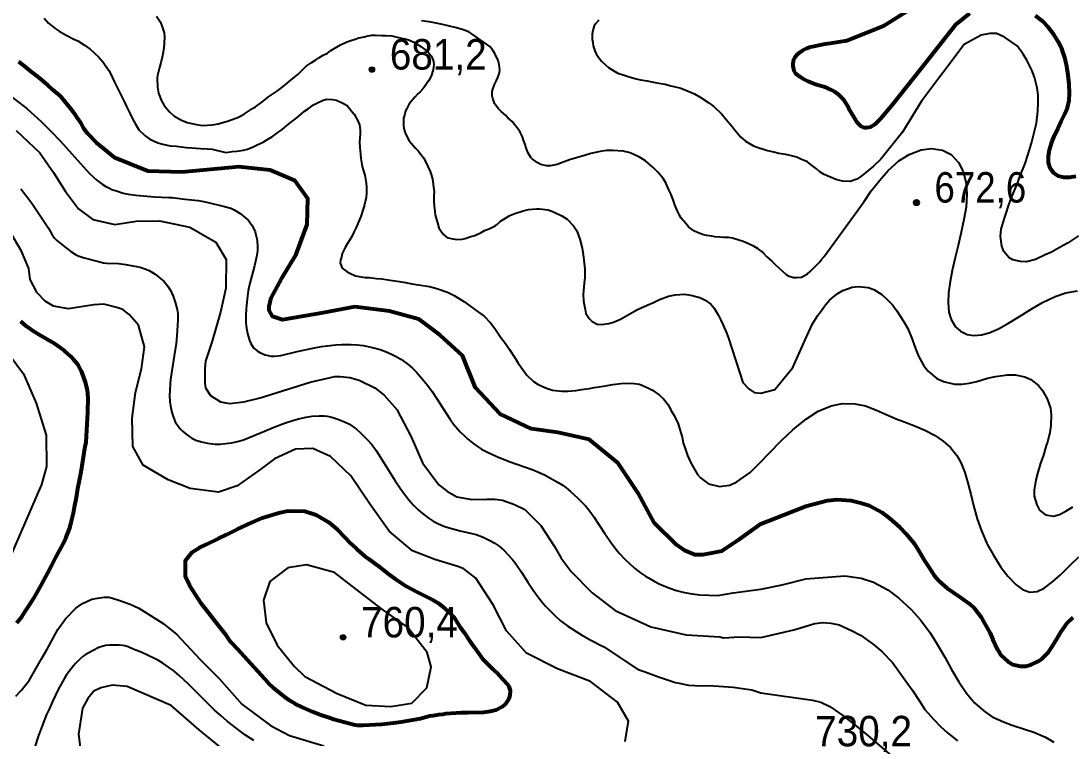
# Model space of a CAD drawing. Header units: metres. Extents: x 552626 to 559174, y 1843804 to 1852371.
# Drawn here: x 553587 to 554173, y 1845360 to 1845760 of the extents above; entities that cross this region are included whole.
import ezdxf

# ---------------------------------------------------------------- set-up
doc = ezdxf.new("R2010")
doc.units = ezdxf.units.M
doc.header["$LTSCALE"] = 6.8
for name, color, linetype, lineweight in [('1', 7, 'Continuous', 25), ('2', 7, 'Continuous', 53), ('5', 7, 'Continuous', 25)]:
    doc.layers.add(name, color=color, linetype=linetype, lineweight=lineweight)

msp = doc.modelspace()

# ---------------------------------------------------------------- hatches: boundary and pattern name
at = {"layer": '5'}
for points in [[(553784.62, 1845733.11, 1), (553781.62, 1845733.11, 1)], [(554088.4, 1845658.88, 1), (554085.4, 1845658.88, 1)], [(553768.58, 1845416.27, 1), (553765.58, 1845416.27, 1)]]:
    msp.add_hatch(color=256, dxfattribs=at).paths.add_polyline_path(points)

# ---------------------------------------------------------------- linework, layer by layer
at = {"layer": '1'}
for points in [[(553600.37, 1845761.78), (553602.79, 1845758.97), (553606.51, 1845756.01), (553608.68, 1845754.47), (553612.62, 1845752.23), (553616.85, 1845750.12), (553619.06, 1845749.08), (553622.92, 1845746.73), (553626.07, 1845744.4), (553630.63, 1845740.24), (553633.26, 1845737.26), (553636.49, 1845732.54), (553637.37, 1845730.95), (553639.62, 1845726.13), (553640.3, 1845724.51), (553643.03, 1845718.95), (553645.08, 1845715), (553646.35, 1845712.55), (553648.23, 1845708.38), (553649.55, 1845705.55), (553651.04, 1845702.93), (553653.13, 1845699.48), (553656.7, 1845696.1), (553659.31, 1845694.21), (553663.73, 1845692.13), (553666.6, 1845691.46), (553670.58, 1845690.62), (553674.1, 1845690.32), (553676.84, 1845689.94), (553679.66, 1845689.66), (553682.67, 1845689.41), (553687.59, 1845689.08), (553691.2, 1845688.89), (553694.05, 1845688.68), (553701.57, 1845686.92), (553705.14, 1845687.33), (553707.76, 1845687.63), (553711.51, 1845688.06), (553713.82, 1845688.6), (553716.99, 1845690.01), (553719.23, 1845691.12), (553722.4, 1845692.53), (553724.62, 1845693.83), (553727.72, 1845695.8), (553730.01, 1845697.39), (553733.17, 1845699.65), (553735.41, 1845701.62), (553738.55, 1845704.07), (553739.59, 1845704.94), (553742.54, 1845707.37), (553745.49, 1845709.8), (553747.51, 1845711.26), (553750.48, 1845713.5), (553752.73, 1845714.61), (553755.89, 1845716.02), (553758.01, 1845716.55), (553761.16, 1845716.43), (553763.39, 1845716.03), (553766.9, 1845714.43), (553769.34, 1845713), (553772.21, 1845709.53), (553773.21, 1845708.22), (553775.35, 1845704.48), (553776.17, 1845702.29), (553776.51, 1845699.29), (553776.54, 1845697.4), (553776.38, 1845694.62), (553776.31, 1845692.81), (553776.48, 1845689.6), (553776.72, 1845685.83), (553776.9, 1845683.48), (553777.58, 1845680.04), (553778.13, 1845677.73), (553779.1, 1845674.23), (553779.65, 1845671.92), (553779.99, 1845669.78), (553780.16, 1845667.42), (553780.07, 1845664.09), (553779.95, 1845661.79), (553779.07, 1845657.89), (553778.33, 1845655.24), (553776.9, 1845651.09), (553775.87, 1845648.51), (553774.27, 1845645)], [(553663.06, 1845762.85), (553665.15, 1845759.48), (553666.1, 1845757.03), (553667.26, 1845753.55), (553667.51, 1845751.3), (553667.26, 1845747.76), (553667.1, 1845744.99), (553666.26, 1845740.71)], [(553870.16, 1845686.74), (553869.27, 1845689.49), (553868.69, 1845691.32), (553867.74, 1845693.78), (553867.15, 1845695.61), (553865.81, 1845698.21), (553864.76, 1845699.89), (553862.67, 1845702.41), (553861.33, 1845704.15), (553859.01, 1845706.17), (553857.61, 1845707.62), (553855.18, 1845709.72), (553853.57, 1845711.34), (553851.44, 1845714.23), (553850.66, 1845716.89), (553850.2, 1845718.46), (553850.29, 1845720.94), (553850.62, 1845722.21), (553851.57, 1845724.69), (553852.63, 1845727.09), (553853.39, 1845728.7), (553854.24, 1845731.26), (553854.42, 1845732.99), (553854.08, 1845735.99), (553853.55, 1845738.12), (553851.68, 1845741.99), (553850.49, 1845744.13), (553848.85, 1845745.94), (553837.15, 1845754.07), (553833.53, 1845755.39), (553830.38, 1845756.36), (553825.69, 1845757.53), (553822.48, 1845758.21), (553817.99, 1845759.22), (553815.09, 1845759.65), (553810.74, 1845760.38)], [(553909.76, 1845760.6), (553907.98, 1845758.78), (553907.09, 1845757.45), (553906.43, 1845754.9), (553906, 1845752.86), (553906.03, 1845750.11), (553906.43, 1845748.26), (553906.56, 1845746.28), (553907.44, 1845743.53), (553908.3, 1845741.82), (553909.9, 1845739.54), (553911.23, 1845737.79), (553913.47, 1845735.67), (553915.14, 1845734.34), (553918.13, 1845732.31), (553920.26, 1845731.13), (553923.91, 1845729.93), (553926.58, 1845729), (553930.5, 1845727.93), (553933.02, 1845727.46), (553936.72, 1845726.75), (553939.24, 1845726.27), (553942.05, 1845725.74), (553946.7, 1845724.94), (553949.94, 1845724.08), (553954.92, 1845722.85), (553958.3, 1845721.52), (553963.08, 1845719.6), (553966.23, 1845717.78), (553971.06, 1845714.63), (553974.09, 1845712.22), (553978.35, 1845708.15), (553980.67, 1845705.28), (553984.19, 1845701.12), (553985.19, 1845699.81), (553988.71, 1845695.66), (553991.47, 1845693.12), (553995.93, 1845690.6), (554000, 1845689.07)], [(553666.26, 1845740.71), (553665.37, 1845736.81), (553664.72, 1845734.27), (553663.6, 1845729.87), (553663.4, 1845728.32), (553663.5, 1845723.3), (553664.08, 1845719.95), (553665.71, 1845715.58), (553667.24, 1845713), (553670.22, 1845709.44), (553672.64, 1845707.35), (553676.92, 1845704.8), (553680.01, 1845703.54), (553685.35, 1845702.53), (553688.64, 1845701.96), (553694.12, 1845702.21), (553697.47, 1845702.78), (553703.16, 1845704.57), (553708.71, 1845706.63), (553712.02, 1845708.44), (553716.62, 1845711.43), (553718.14, 1845712.27), (553722.42, 1845715.51), (553725.47, 1845717.86), (553730.4, 1845721.27), (553733.65, 1845723.64), (553738.15, 1845727.38), (553741.11, 1845729.81), (553741.74, 1845730.3), (553746.49, 1845735.08), (553749.31, 1845736.92), (553751.89, 1845738.45), (553753.47, 1845739.58), (553755.87, 1845741.09), (553758.38, 1845742.33), (553760.32, 1845743.69), (553763.41, 1845745.66), (553765.64, 1845746.95), (553768.8, 1845748.36), (553770.8, 1845749.16), (553773.74, 1845750.07), (553775.92, 1845750.89), (553779.09, 1845751.44), (553780.19, 1845751.75), (553783.17, 1845752.28), (553785.17, 1845752.23), (553788.61, 1845752.05), (553790.8, 1845752.02), (553794.24, 1845751.84), (553796.47, 1845751.43), (553799.6, 1845750.65), (553801.64, 1845750.22), (553804.18, 1845749.56), (553806.61, 1845748.32), (553808.03, 1845747.53), (553810.49, 1845745.91), (553811.93, 1845744.94), (553814.23, 1845743.11), (553816.11, 1845740.76), (553816.72, 1845739.6), (553817.52, 1845737.6), (553817.73, 1845735.73), (553817.57, 1845734.66), (553817.28, 1845733.02), (553816.93, 1845731.93)], [(554162.22, 1845631.28), (554158.59, 1845629.72), (554153.35, 1845627.21), (554148.28, 1845625.78), (554144.92, 1845626.06), (554140.71, 1845627.01), (554138.47, 1845628.27), (554135.62, 1845631.56), (554134.42, 1845634.57), (554133.8, 1845640.02), (554134.2, 1845643.97), (554135.19, 1845647.79), (554136.54, 1845651.85), (554138.67, 1845658.19), (554140.26, 1845662.56), (554143.04, 1845669.07), (554144.78, 1845673.84), (554147.43, 1845680.61), (554148.98, 1845685.36), (554150.99, 1845691.97), (554152.78, 1845698.74), (554153.79, 1845703.24), (554154.65, 1845709.9), (554154.78, 1845714.58), (554154.76, 1845718.87), (554154.21, 1845722.9), (554152.77, 1845728.83), (554151.27, 1845732.75), (554148.43, 1845738.42), (554146.44, 1845741.72), (554142.95, 1845746.36), (554136.06, 1845751.15), (554131.54, 1845753.21), (554127.85, 1845753.21), (554122.93, 1845752.38), (554113.49, 1845747.05), (554089.69, 1845715.43), (554079.03, 1845698.18), (554066.98, 1845683.06), (554062.87, 1845679.17), (554059.83, 1845676.64), (554055.92, 1845673.43), (554053.53, 1845671.93), (554049.97, 1845670.66), (554045.79, 1845670.75), (554042.55, 1845671.62), (554037.98, 1845673.38), (554035.37, 1845674.6), (554033.01, 1845676.13), (554031.13, 1845677.63), (554028.1, 1845680.03), (554026.01, 1845681.69), (554022.43, 1845683.18), (554020.13, 1845684.15), (554016.5, 1845685.16), (554013.98, 1845685.63), (554010.02, 1845686.22), (554007.37, 1845686.97), (554003.26, 1845688.02), (554000.4, 1845688.92), (554000, 1845689.07)], [(553816.93, 1845731.93), (553816.29, 1845730.05), (553815.94, 1845728.97), (553814.93, 1845727.05), (553814.04, 1845725.71), (553812.4, 1845723.44), (553811.48, 1845722.29), (553809.97, 1845720.59), (553808.76, 1845719.51), (553807.25, 1845717.81), (553806.06, 1845716.54), (553803.99, 1845713.93), (553802.58, 1845711.3), (553801.96, 1845710.08), (553801.28, 1845707.73), (553800.81, 1845706.06), (553800.69, 1845703.77), (553800.69, 1845702.06), (553800.99, 1845700.29), (553801.65, 1845697.89), (553802.42, 1845696.08), (553803.87, 1845693.4), (553805.29, 1845691.76), (553807.49, 1845689.16), (553808.89, 1845687.71), (553810.77, 1845685.36), (553811.9, 1845683.78), (553813.35, 1845681.09), (553814.25, 1845679.01), (553815.72, 1845676.14), (553816.44, 1845674.04), (553816.86, 1845672), (553817.29, 1845669.1), (553817.48, 1845667.42), (553817.78, 1845664.79), (553817.72, 1845662.79), (553817.63, 1845659.46), (553817.8, 1845657.1), (553818.17, 1845653.91), (553818.38, 1845652.04), (553819.16, 1845649.37), (553819.75, 1845647.54), (553820.53, 1845644.88), (553821.58, 1845643.19), (553823.07, 1845640.99), (553824.43, 1845639.91), (553825.64, 1845639.29), (553827.39, 1845638.92), (553830.31, 1845638.3), (553833.41, 1845638.56), (553835.18, 1845638.86), (553838.39, 1845639.89), (553840.49, 1845640.61), (553844.01, 1845642.25), (553845.98, 1845643.23), (553848.88, 1845644.51), (553850.42, 1845645.16), (553851.85, 1845645.9), (553853.27, 1845646.82), (553854.89, 1845648.43), (553856.65, 1845649.58), (553860.13, 1845651.6), (553862.94, 1845652.77), (553867.52, 1845654.25), (553870.47, 1845654.96)], [(553578.71, 1845720.43), (553590.8, 1845711.16), (553594.79, 1845707.69), (553598.62, 1845704.09), (553604.05, 1845698.72), (553609.47, 1845693.07), (553625.48, 1845675.29), (553627.82, 1845673.04), (553629.71, 1845671.41), (553632.73, 1845669.12), (553634.77, 1845667.84), (553635.94, 1845667.21), (553638.17, 1845666.24), (553641.21, 1845665.17), (553644.49, 1845664.22), (553647.19, 1845663.61)], [(553584.69, 1845699.08), (553597.92, 1845686.64), (553605.63, 1845675.61), (553612.15, 1845665.03), (553619.48, 1845655.46), (553627.56, 1845649.52), (553639.7, 1845646.62), (553651.67, 1845648.47), (553664.63, 1845648.77), (553681.57, 1845645.13), (553696, 1845636.75), (553701.88, 1845627.17), (553701.61, 1845611.2), (553698.76, 1845597.68), (553693.8, 1845581.01), (553690.28, 1845570.39), (553689.99, 1845566.37), (553689.99, 1845560.92), (553689.99, 1845558.05), (553690.28, 1845555.46), (553693.18, 1845551.16), (553698.69, 1845547.71), (553703.62, 1845546.85), (553711.74, 1845547.71), (553720.73, 1845550.01), (553748.63, 1845558.74), (553762.49, 1845561.78), (553765.39, 1845561.78), (553770.9, 1845561.2), (553776.12, 1845559.77), (553784.82, 1845555.46), (553790.04, 1845551.44), (553797.13, 1845543.42), (553805.11, 1845528.13), (553811.28, 1845513.59), (553820.38, 1845501.42), (553825.35, 1845497.68), (553830.51, 1845494.73), (553838.86, 1845493.16), (553847.2, 1845493.35), (553851.77, 1845493.35), (553855.95, 1845492.76), (553862.7, 1845490.4), (553868.46, 1845487.65), (553877.43, 1845478.66), (553884.95, 1845466.91), (553888.74, 1845460.53), (553894.32, 1845453.02)], [(554000, 1845631.97), (553998.52, 1845633.15), (553996.39, 1845634.33), (553992.78, 1845636.01), (553990.27, 1845637.14), (553987.71, 1845637.99), (553984.27, 1845639.02), (553981.95, 1845639.32), (553979.18, 1845639.48), (553977.18, 1845639.54), (553974.49, 1845639.8), (553972.65, 1845640.07), (553969.76, 1845640.49), (553967.61, 1845641.01), (553964.73, 1845642.1), (553962.7, 1845643.2), (553959.8, 1845645.34), (553958.17, 1845647.14), (553955.72, 1845650.28), (553954.44, 1845652.32), (553953.35, 1845654.38), (553952.13, 1845657.57), (553951.4, 1845659.86), (553950.13, 1845663.41), (553948.79, 1845666.02), (553947.11, 1845669.91), (553945.6, 1845672.3), (553942.53, 1845675.93), (553939.96, 1845678.49), (553935.73, 1845682.19), (553932.37, 1845684.17), (553927.15, 1845686.62), (553923.26, 1845687.5), (553917.61, 1845687.9), (553914, 1845687.87), (553910.54, 1845687.37), (553905.17, 1845686.19), (553901.67, 1845685.22), (553896.53, 1845683.68), (553893.33, 1845682.65), (553888.95, 1845681.01), (553886.39, 1845680.15), (553882.77, 1845679.45), (553880.58, 1845679.48), (553877.37, 1845680.16), (553875.35, 1845681.26), (553872.55, 1845683.31), (553871.79, 1845684.08), (553870.16, 1845686.74)], [(554000, 1845631.97), (554001.55, 1845630.74), (554003.28, 1845628.85), (554006.15, 1845626.23), (554007.86, 1845624.53), (554010.31, 1845622.25), (554012, 1845620.73), (554014.22, 1845618.8), (554015.84, 1845617.85), (554018.31, 1845617.08), (554020.12, 1845617.01), (554022.74, 1845617.31), (554026.05, 1845619.11), (554027.61, 1845620.43), (554030.08, 1845622.9), (554032.55, 1845625.36), (554033.96, 1845627.14), (554035.4, 1845628.73), (554057.71, 1845659.43), (554061.65, 1845665.35), (554066.36, 1845671.46), (554071.11, 1845676.83), (554077.12, 1845682.1), (554082.79, 1845685.71), (554089.52, 1845688.35), (554095.33, 1845689.12), (554101.47, 1845688.18), (554106.14, 1845685.69), (554110.36, 1845681.29), (554112.94, 1845676.29), (554114.58, 1845669.7), (554114.95, 1845663.42), (554114.52, 1845656.33), (554113.36, 1845649.45), (554111.89, 1845642.46), (554110.06, 1845635.01), (554108.47, 1845628.26), (554106.73, 1845620.93), (554105.62, 1845614.89), (554104.7, 1845608.47), (554104.51, 1845603.2), (554105.02, 1845597.8), (554106.25, 1845593.56), (554108.61, 1845589.64), (554111.45, 1845587.07), (554115.15, 1845585.26), (554118.85, 1845584.71), (554123.21, 1845585.05), (554127.47, 1845586.23), (554132.67, 1845588.49), (554138.13, 1845591.53), (554144.29, 1845595.32), (554150.87, 1845599.46), (554157.26, 1845603.15), (554164.27, 1845606.46), (554170.28, 1845608.53), (554176.76, 1845609.68)], [(553587.35, 1845666.55), (553591.16, 1845661.62), (553593.77, 1845657.98), (553602.67, 1845644.68), (553604.7, 1845641.25), (553606.18, 1845639.05), (553606.66, 1845638.49), (553607.16, 1845637.95), (553609.22, 1845636.19), (553612.79, 1845633.51), (553615.16, 1845631.61), (553617.76, 1845629.86), (553619.37, 1845629.09), (553622.6, 1845628.06), (553630.61, 1845626), (553633.49, 1845625.35), (553635.09, 1845625.13), (553641.86, 1845624.81), (553645.85, 1845624.33), (553649.88, 1845623.64), (553653.84, 1845622.81), (553657, 1845621.78), (553658.83, 1845620.92), (553662.27, 1845618.86), (553665.49, 1845616.39), (553667.01, 1845614.96), (553669.28, 1845612.26), (553671.12, 1845609.19), (553671.59, 1845608.23), (553672.03, 1845607.24), (553673.48, 1845603.28)], [(553647.19, 1845663.61), (553651.49, 1845663.04), (553661.96, 1845662.11), (553669.91, 1845661.81), (553671.65, 1845661.67), (553678.85, 1845660.75), (553686.26, 1845659.97), (553688.19, 1845659.64), (553691.85, 1845658.86), (553701.01, 1845656.79), (553704.42, 1845655.73), (553706.32, 1845654.85), (553709.75, 1845652.7), (553712.84, 1845650.2), (553714.24, 1845648.81), (553716.21, 1845646.28), (553717.63, 1845643.45), (553717.96, 1845642.57), (553718.25, 1845641.64), (553719.05, 1845637.92), (553719.39, 1845634.07), (553719.39, 1845633.05), (553719.35, 1845632.05), (553718.86, 1845628.64), (553717.63, 1845623.61), (553714.84, 1845613.19), (553714.11, 1845609.63), (553713.52, 1845605.27), (553712.99, 1845599.55), (553712.74, 1845595.92), (553712.76, 1845592.17), (553712.97, 1845589.97), (553713.71, 1845585.8), (553714.82, 1845581.96), (553715.57, 1845580.25), (553717.14, 1845577.88), (553719.18, 1845576.13), (553720.58, 1845575.28), (553723.58, 1845573.98), (553726.92, 1845573.22), (553728.81, 1845573.14), (553732.27, 1845573.62), (553741.36, 1845575.71), (553750.14, 1845577.58), (553755.09, 1845578.53), (553758.16, 1845578.97), (553763.02, 1845579.44), (553766.32, 1845579.64), (553769.68, 1845579.71), (553771.55, 1845579.67), (553774.92, 1845579.47), (553778.29, 1845579.07), (553780.16, 1845578.76), (553783.51, 1845578.03), (553787.7, 1845576.82), (553791.74, 1845575.33), (553794.77, 1845573.96), (553796.39, 1845573.13), (553799.19, 1845571.49), (553801.86, 1845569.67), (553803.28, 1845568.58), (553805.73, 1845566.46), (553808.05, 1845564.18), (553811.45, 1845560.4), (553814.1, 1845557.04), (553816.68, 1845553.43), (553819.16, 1845549.69), (553824.47, 1845541.35), (553826.53, 1845538.27), (553828.71, 1845535.27), (553829.97, 1845533.7), (553832.34, 1845531.04), (553834.9, 1845528.52), (553836.43, 1845527.13), (553839.39, 1845524.67), (553842.53, 1845522.39), (553844.32, 1845521.29), (553847.62, 1845519.55), (553852.88, 1845517.21), (553859.66, 1845514.44), (553872.44, 1845509.95), (553876.15, 1845508.47), (553879.75, 1845506.7), (553886.98, 1845502.7), (553889.8, 1845500.94), (553891.32, 1845499.86), (553893.98, 1845497.71), (553897.83, 1845494.2), (553900.1, 1845491.96), (553902.22, 1845489.66), (553903.32, 1845488.35), (553905.2, 1845485.91), (553906.9, 1845483.49), (553912.83, 1845474.36), (553916.69, 1845468.8), (553918.76, 1845466.1), (553921.14, 1845463.24), (553924.38, 1845459.75), (553926.62, 1845457.6), (553929.69, 1845454.95), (553933, 1845452.38)], [(553870.47, 1845654.96), (553874.97, 1845655.48), (553876.6, 1845655.38), (553881.42, 1845654.79), (553884.48, 1845653.72), (553889.01, 1845651.48), (553892.08, 1845649.55), (553895.64, 1845645.88), (553897.37, 1845643.13), (553899.14, 1845638.49), (553900.39, 1845633.41), (553901.06, 1845629.97), (553901.62, 1845625.1), (553901.82, 1845621.7), (553901.88, 1845617.06), (553901.47, 1845613.97), (553901.09, 1845609.84), (553900.97, 1845607.55), (553901.25, 1845604.26), (553901.4, 1845602.95), (553902.02, 1845599.22), (553902.47, 1845596.99), (553904.31, 1845594.16), (553905.92, 1845592.54), (553908.84, 1845591.07), (553911.05, 1845590.85), (553915.26, 1845591.43), (553917.92, 1845592.21), (553921.81, 1845593.89), (553924.31, 1845595.31), (553928.32, 1845597.58), (553931.36, 1845599.25), (553936.61, 1845601.56), (553940.12, 1845603.2), (553943.56, 1845604.73), (553948.66, 1845606.65), (553952.28, 1845607.35), (553957.55, 1845607.76), (553961.11, 1845607.31), (553966.02, 1845605.97), (553968.94, 1845604.5), (553972.16, 1845602.12), (553974.02, 1845599.96), (553976.34, 1845596.23), (553977.73, 1845593.26), (553979.09, 1845590.47), (553981, 1845586.23), (553982.1, 1845583.31), (553990.11, 1845558.53), (553993.33, 1845554.97), (553996.41, 1845552.94), (554000, 1845552.6)], [(553647.69, 1845596.49), (553644.25, 1845599.14), (553640.81, 1845600.27), (553633.54, 1845602.28), (553628.02, 1845601.89), (553613.83, 1845599.55), (553605.55, 1845601.11), (553600.82, 1845603.84), (553596.48, 1845608.52), (553592.54, 1845615.94), (553591.81, 1845622.13), (553587.71, 1845631.75), (553579.61, 1845645.31)], [(553774.27, 1845645), (553773.2, 1845642.79), (553771.67, 1845639.57), (553769.51, 1845636), (553768.25, 1845633.77), (553766.63, 1845630.45), (553766.1, 1845628.49), (553765.54, 1845626.72), (553765.52, 1845625.19), (553766.51, 1845622.36), (553769.31, 1845620.31), (553771.23, 1845619.29), (553774.03, 1845618.1), (553775.99, 1845617.56), (553779.37, 1845617.09), (553781.74, 1845617.08), (553785.71, 1845616.49), (553788.66, 1845616.35), (553793.4, 1845615.66), (553798.53, 1845614.82), (553801.82, 1845614.25), (553805.41, 1845613.61), (553809.18, 1845613), (553815.19, 1845611.98), (553819.3, 1845610.93), (553825.32, 1845608.87), (553829.04, 1845607.11), (553834.36, 1845603.73), (553837.69, 1845601.26), (553842.55, 1845597.73), (553845.67, 1845595.43), (553849.22, 1845591.75), (553851.67, 1845588.61), (553855, 1845583.58), (553857.57, 1845580.17), (553859.94, 1845576.93), (553862.96, 1845572.15), (553864.72, 1845569.21), (553868.55, 1845563.95), (553869.45, 1845562.73), (553873.19, 1845559.07), (553875.86, 1845557.29), (553880.56, 1845555.26), (553883.9, 1845554.31), (553889.11, 1845553.58), (553892.34, 1845553.57), (553896.94, 1845554), (553900.11, 1845554.55), (553904.5, 1845555.15), (553907.11, 1845555.64), (553909.81, 1845556.05), (553914.38, 1845556.85), (553917.54, 1845557.4), (553922.04, 1845557.92), (553925.14, 1845558.18), (553929.44, 1845558.01), (553932.44, 1845557.5), (553936.64, 1845555.7), (553939.66, 1845554.14), (553943.59, 1845551.36), (553945.72, 1845549.33), (553948.59, 1845545.86), (553949.85, 1845543.15), (553951.71, 1845540.14), (553953.96, 1845535.46), (553954.88, 1845532.33), (553956.15, 1845527.92), (553956.78, 1845524.86), (553958.24, 1845520.47), (553959.2, 1845517.82), (553961.11, 1845513.58), (553962.46, 1845510.98), (553964.78, 1845507.25), (553966.43, 1845505.26), (553970.9, 1845502.01), (553977.07, 1845500.54), (553979.53, 1845500.79), (553982.74, 1845501.28), (553986.69, 1845502.99), (553994.1, 1845508.36), (554000, 1845514.26)], [(554177.17, 1845640.41), (554171.16, 1845636.3), (554167.41, 1845634.15), (554162.22, 1845631.28)], [(554000, 1845552.6), (554007.84, 1845554.61), (554018, 1845566.81), (554024.88, 1845582.33), (554028.86, 1845591.16), (554031.66, 1845595.77), (554033.41, 1845597.97), (554036.11, 1845601.8), (554038.38, 1845604.44), (554042.65, 1845607.88), (554045.76, 1845609.85), (554050.98, 1845611.69), (554054.36, 1845612.08), (554059.94, 1845611.57), (554063.03, 1845610.31), (554067.53, 1845607.59), (554070.51, 1845604.88), (554073.42, 1845601.88), (554076, 1845598.46), (554079.7, 1845592.79), (554082.07, 1845588.69), (554084.48, 1845582.68), (554086.46, 1845577), (554088.04, 1845573.18), (554090.94, 1845567.8), (554093.5, 1845564.57), (554098.23, 1845560.64), (554101.93, 1845559.07), (554108.02, 1845557.48), (554112.2, 1845557.57), (554116.23, 1845558.13), (554120.51, 1845559), (554126.58, 1845560.84), (554130.94, 1845561.81), (554137.69, 1845562.78), (554141.89, 1845562.69), (554147.34, 1845561.6), (554150.75, 1845560.08), (554154.94, 1845556.75), (554157.17, 1845553.96), (554159.79, 1845549.31), (554161.63, 1845544.1), (554161.95, 1845540.42), (554161.76, 1845534.59), (554161.27, 1845530.54), (554159.89, 1845525.14), (554159.25, 1845523.26), (554157.54, 1845517.45), (554156.09, 1845513.47), (554154.37, 1845507.66), (554153.44, 1845504.12), (554152.56, 1845498.5), (554152.58, 1845495.08), (554153.99, 1845490.19), (554155.46, 1845487.31), (554158.92, 1845484.57), (554163.37, 1845483.94), (554166.69, 1845484.89), (554170.19, 1845486.72), (554174.01, 1845489.15)], [(553673.48, 1845603.28), (553674.5, 1845599.19), (553674.68, 1845598.11), (553674.81, 1845597.05), (553674.9, 1845593.43), (553674.3, 1845584.52), (553673.9, 1845580.34), (553672.78, 1845573.44), (553670.8, 1845560.14), (553670.57, 1845557.75), (553670.36, 1845554.01), (553670.28, 1845551.52), (553670.4, 1845547.73), (553670.71, 1845545.42), (553671.51, 1845541.84), (553672.22, 1845539.49), (553673.43, 1845536.61), (553675.06, 1845534.05), (553676.6, 1845532.22), (553677.56, 1845531.25), (553679.47, 1845529.58), (553681.55, 1845528.1), (553682.74, 1845527.41), (553684.99, 1845526.39), (553688.08, 1845525.38), (553691.47, 1845524.58), (553694.2, 1845524.19), (553695.68, 1845524.09), (553698.28, 1845524.15), (553704.9, 1845524.84), (553707.51, 1845525.32), (553708.94, 1845525.68), (553711.5, 1845526.54), (553717.85, 1845529.02), (553721.09, 1845530.34), (553728.95, 1845533.75), (553734.32, 1845535.82), (553739.02, 1845537.38), (553742.11, 1845538.28), (553746.44, 1845539.22), (553749.9, 1845539.68), (553753.68, 1845539.97), (553756.64, 1845539.94), (553758.2, 1845539.76), (553760.85, 1845539.16), (553764.2, 1845538.02), (553767.77, 1845536.61), (553770.55, 1845535.24), (553772.01, 1845534.34), (553774.48, 1845532.47), (553776.82, 1845530.39), (553780.33, 1845526.95), (553783.04, 1845523.87), (553785.52, 1845520.5), (553787.81, 1845517.01), (553796.05, 1845503.61), (553798.86, 1845499.45), (553801.24, 1845496.19), (553803.74, 1845493.02), (553806.34, 1845490.05), (553809.02, 1845487.4), (553811.15, 1845485.52), (553814.47, 1845482.96), (553817.27, 1845481.15), (553820.22, 1845479.6), (553823.22, 1845478.34), (553826.21, 1845477.4), (553832.45, 1845475.79), (553838.87, 1845474.26), (553841.35, 1845473.61), (553842.73, 1845473.16), (553845.23, 1845472.2), (553848.98, 1845470.41), (553851.25, 1845469.1), (553854.03, 1845467.16)], [(553924.48, 1845358.15), (553926.35, 1845369.47), (553920.14, 1845380.09), (553905.13, 1845391.62), (553886.67, 1845398.68), (553869.34, 1845407.54), (553858.14, 1845420), (553850.75, 1845434.44), (553841.11, 1845449.4), (553834.43, 1845454.61), (553830.98, 1845455.82), (553818.23, 1845459.7), (553805.86, 1845464.61), (553792.75, 1845475.51), (553782.08, 1845490.44), (553771.33, 1845506.49), (553760.07, 1845517.17), (553750.21, 1845521.72), (553740.48, 1845521.36), (553728.76, 1845515.94), (553720.71, 1845509.81), (553708.06, 1845500.8), (553697.51, 1845497.33), (553681.83, 1845499.29), (553669.58, 1845504.11), (553655.58, 1845512.44), (553649.73, 1845522.77), (553649.46, 1845538.68), (553651.22, 1845552.89), (553654.65, 1845566.05), (553656.33, 1845578.48), (553653.04, 1845590.44), (553647.69, 1845596.49)], [(553577.56, 1845578.37), (553588.79, 1845563.28), (553595.86, 1845546.97), (553601.4, 1845529.09), (553601.63, 1845511.68), (553598.76, 1845501.53), (553580.98, 1845460.31)], [(554000, 1845514.26), (554004.47, 1845518.97), (554011.52, 1845526.11), (554018, 1845532.17), (554025.45, 1845538.23), (554032.12, 1845542.44), (554039.31, 1845545.52), (554045.71, 1845546.79), (554052.55, 1845546.61), (554058.37, 1845545.39), (554064.59, 1845543.15), (554069.66, 1845540.85), (554075.48, 1845538.28), (554080.51, 1845536.29), (554086.3, 1845534.07), (554091.53, 1845531.9), (554096.95, 1845529.19), (554101.83, 1845525.76), (554105.84, 1845522.3), (554109.34, 1845517.84), (554111.62, 1845513.81), (554113.86, 1845508.25), (554115.37, 1845503), (554117.14, 1845496.15), (554118.65, 1845489.84), (554120.79, 1845482.38), (554123.09, 1845475.78), (554126.36, 1845468.36), (554129.76, 1845462.1), (554133.95, 1845455.51), (554137.85, 1845450.42), (554142.23, 1845445.78), (554146.1, 1845443.02), (554150.18, 1845441.48), (554154.13, 1845441.94), (554158.15, 1845443.68), (554162.77, 1845447.2), (554167.22, 1845451.27), (554172.59, 1845456.54), (554177.41, 1845461.31)], [(553854.03, 1845467.16), (553856.72, 1845464.87), (553859.21, 1845462.38), (553861.4, 1845459.84), (553862.97, 1845457.84), (553866.62, 1845452.7), (553870.09, 1845447.15), (553873.12, 1845442.58), (553875.41, 1845439.27), (553878.06, 1845435.86), (553880.05, 1845433.65), (553885.73, 1845427.94), (553888.19, 1845425.75), (553889.64, 1845424.59), (553892.43, 1845422.6), (553897, 1845419.65), (553900.01, 1845417.79), (553904.86, 1845414.96), (553912.43, 1845410.99), (553931.29, 1845398.56), (553937.11, 1845396.44), (553943.04, 1845394.23), (553946.98, 1845392.89), (553952.56, 1845391.13), (553954.51, 1845390.66), (553959.8, 1845389.67), (553963.21, 1845389.46), (553968.02, 1845389.22), (553971.19, 1845389.38), (553984.65, 1845388.54), (553995.02, 1845387.03), (554000, 1845385.39)], [(553894.32, 1845453.02), (553905.94, 1845441.09), (553918.81, 1845431.35), (553938.7, 1845422.09), (553958.48, 1845417.65), (553977.13, 1845416.51), (553979.16, 1845416.02), (553988.01, 1845416.62), (554000, 1845416.18)], [(553933, 1845452.38), (553935.79, 1845450.45), (553937.42, 1845449.42), (553940.51, 1845447.65), (553943.72, 1845446.02), (553945.51, 1845445.2), (553948.79, 1845443.85), (553953.05, 1845442.41), (553957.41, 1845441.31), (553961.77, 1845440.53), (553966.02, 1845440.08), (553976.11, 1845439.58), (553984.65, 1845441.09), (554000, 1845443.23)], [(554000, 1845443.23), (554011.96, 1845445.63), (554025.21, 1845448.9), (554046.93, 1845450.66), (554056.09, 1845449.37), (554062.94, 1845447.05), (554070.82, 1845442.8), (554076.95, 1845438.16), (554083.85, 1845431.91), (554089.13, 1845425.98), (554094.43, 1845418.9), (554098.44, 1845412.54), (554102.67, 1845405.18), (554106.39, 1845398.44), (554110.52, 1845391.45), (554114.86, 1845385.13), (554119.32, 1845379.77), (554124.55, 1845375.13), (554129.19, 1845372.04), (554135.37, 1845369.11), (554140.3, 1845367.35), (554147.13, 1845365.11), (554152.26, 1845363.36), (554158.8, 1845360.58), (554163.46, 1845357.84)], [(553601.93, 1845409.63), (553608, 1845420.72), (553612.21, 1845426.7), (553617.96, 1845432.56), (553621.64, 1845435.12), (553626.86, 1845437.55), (553630.15, 1845438.23), (553633.77, 1845438.65), (553636.52, 1845438.66), (553641.89, 1845437.13), (553648.27, 1845434.8), (553653.11, 1845432.61), (553656.07, 1845430.8), (553666.63, 1845424.06), (553674.36, 1845417.92), (553687.38, 1845404.02), (553697.94, 1845393.37), (553710.63, 1845379.05), (553726.54, 1845367.19), (553737.21, 1845361.59), (553756.24, 1845355.72)], [(554000, 1845416.18), (554018.5, 1845420.41), (554030.18, 1845424.04), (554034.5, 1845424.54), (554039.2, 1845424.22), (554043.7, 1845423.21), (554050.71, 1845420.2), (554055.58, 1845417.52), (554062.85, 1845412.26), (554067.58, 1845408.33), (554073.52, 1845402.25), (554076.89, 1845397.68), (554081.55, 1845391.08), (554084.41, 1845386.93), (554088.67, 1845380.47), (554091.55, 1845376.13), (554096.58, 1845370.42), (554100.35, 1845366.57), (554103.98, 1845363.18), (554109.74, 1845358.6)], [(553717.29, 1845358.76), (553712.6, 1845361.8), (553709.73, 1845363.88), (553702.47, 1845369.61), (553698.87, 1845372.65), (553695.43, 1845375.76), (553691.46, 1845379.56), (553680.87, 1845390.1), (553675.61, 1845395.06), (553672.57, 1845397.54), (553669.73, 1845399.63), (553666.53, 1845401.83), (553664.13, 1845403.31), (553662.16, 1845404.4), (553654.46, 1845408.08), (553649.95, 1845409.77), (553647.14, 1845410.93), (553645.28, 1845411.58), (553644.19, 1845411.8), (553642.13, 1845411.97), (553636.69, 1845411.97), (553634.49, 1845411.75), (553633.22, 1845411.44), (553630.84, 1845410.56), (553627.26, 1845408.84), (553625.16, 1845407.71), (553623.2, 1845406.49), (553622.16, 1845405.74), (553620.35, 1845404.27), (553617.91, 1845401.9), (553616.66, 1845400.43), (553612.86, 1845395.37), (553611.48, 1845393.08), (553608.42, 1845387.49), (553605.03, 1845380.42), (553603.37, 1845376.58), (553601.67, 1845373.34), (553599.26, 1845366.89), (553596.94, 1845360.96), (553595.05, 1845355.26)], [(553584.44, 1845383.47), (553587.45, 1845386.57), (553591.99, 1845392.28), (553598.86, 1845404.38), (553601.93, 1845409.63)], [(553699.9, 1845353.99), (553686.76, 1845364.72), (553671.1, 1845378.23), (553646.54, 1845388.79), (553638.19, 1845389.64), (553631.86, 1845388.22), (553628.12, 1845386.22), (553624.67, 1845382.23), (553621.79, 1845376.82), (553619.42, 1845362.27), (553621.49, 1845346.08)], [(554000, 1845385.39), (554028.97, 1845381.24), (554033.59, 1845380.15), (554038.5, 1845377.69), (554045.85, 1845372.78), (554053.47, 1845366.77), (554060.01, 1845361.31), (554079.18, 1845344.74)]]:
    msp.add_lwpolyline(points, dxfattribs=at)
msp.add_lwpolyline([(553745.67, 1845394.49), (553763.78, 1845384.92), (553779.81, 1845378.54), (553793.69, 1845377.72), (553805.4, 1845379.49), (553813.81, 1845388.13), (553816.28, 1845399.84), (553814.02, 1845407.79), (553802.95, 1845421.98), (553788.28, 1845432.48), (553774.52, 1845442.93), (553762.27, 1845452.47), (553746.59, 1845456.74), (553736.16, 1845455.01), (553726.18, 1845447.53), (553722.7, 1845437.1), (553724.21, 1845424.44), (553730.21, 1845411.88), (553739.69, 1845400.3)], close=True, dxfattribs=at)
at = {"layer": '2'}
for points in [[(554116.52, 1845764.42), (554108.57, 1845758.13), (554089.28, 1845733.5), (554073.69, 1845713.79), (554066.6, 1845705.43), (554063.67, 1845702.49), (554061.23, 1845701.02), (554059.27, 1845700.53), (554057.81, 1845700.53), (554055.86, 1845701.51), (554053.91, 1845703.47), (554049.11, 1845711.4), (554048.43, 1845713.12), (554046.82, 1845715.6), (554045.71, 1845716.99), (554043.58, 1845719.03), (554041.39, 1845720.77), (554039.68, 1845721.62), (554037.17, 1845722.76), (554035.29, 1845723.4), (554032.54, 1845724.22), (554030.47, 1845724.84), (554027.7, 1845725.85), (554026.49, 1845726.47), (554023.57, 1845727.94), (554021.62, 1845729.15), (554019.43, 1845730.89), (554018.59, 1845732.41), (554018.02, 1845734.91), (554018.12, 1845736.53), (554018.53, 1845738.76), (554019.07, 1845739.87), (554020.48, 1845741.65), (554022.12, 1845743.07), (554023.45, 1845743.88), (554025.78, 1845745.1), (554027.7, 1845745.8), (554029.74, 1845746.22), (554032.24, 1845746.79), (554035.86, 1845747.49), (554038.67, 1845747.81), (554047.99, 1845749.39), (554068.57, 1845757.48), (554083.91, 1845767.2)], [(554175.7, 1845673.46), (554172.3, 1845672.83), (554169.02, 1845672.8), (554165.86, 1845673.69), (554163.44, 1845675.33), (554161.54, 1845678), (554160.61, 1845681.01), (554160.46, 1845684.82), (554161.06, 1845688.4), (554162.35, 1845692.6), (554163.85, 1845696.34), (554165.82, 1845700.68), (554167.64, 1845704.4), (554169.61, 1845708.46), (554171.06, 1845711.71), (554171.96, 1845715.91), (554172.29, 1845719.87), (554171.97, 1845725.03), (554171.56, 1845729.96), (554170.77, 1845734.98), (554169.69, 1845739.78), (554168.17, 1845744.05), (554165.91, 1845748.74), (554163.48, 1845752.69), (554160.34, 1845756.83), (554157.12, 1845760.04), (554153.36, 1845763.06)], [(554000, 1845479.69), (553987.46, 1845470.56), (553978.23, 1845464.45), (553973.68, 1845463.41), (553967.73, 1845462.37), (553963.18, 1845462.37), (553957.58, 1845464.8), (553953.03, 1845467.92), (553940.65, 1845480.27), (553931.62, 1845496.69), (553920.56, 1845513.47), (553904.32, 1845526.76), (553886.91, 1845530.57), (553872.22, 1845532.7), (553854.4, 1845540.97), (553840.86, 1845555.59), (553833.64, 1845573.56), (553821.21, 1845584.98), (553809.23, 1845593.92), (553792.92, 1845598.39), (553773.6, 1845600.63), (553755.93, 1845597.32), (553733.28, 1845593.53), (553727.65, 1845595.28), (553725.89, 1845598.76), (553725.89, 1845600.85), (553726.94, 1845605.73), (553732.69, 1845616.36), (553740.62, 1845629.62), (553746.99, 1845646.74), (553747.31, 1845661.23), (553740.4, 1845670.96), (553726.33, 1845677.03), (553708.92, 1845678.9), (553677.05, 1845675.79), (553658.07, 1845676.41), (553639.76, 1845683.82), (553629.56, 1845692.22), (553624.58, 1845697.41), (553622.54, 1845700.22), (553620.76, 1845703.34), (553617.56, 1845708.1), (553615.22, 1845711.16), (553611.89, 1845715.33), (553609.38, 1845718.18), (553605.26, 1845721.79), (553602.29, 1845724.49), (553598.41, 1845727.75), (553595.79, 1845729.83), (553591.82, 1845732.98), (553589.32, 1845734.97), (553586.18, 1845737.46)], [(553585.12, 1845424.4), (553587.82, 1845427.8), (553589.78, 1845430.71), (553592.76, 1845435.14), (553594.61, 1845438.14), (553596.26, 1845441.12), (553598.65, 1845445.47), (553600.13, 1845448.23), (553602.35, 1845452.37), (553604.56, 1845456.51), (553606.93, 1845461.07), (553608.91, 1845464.68), (553611.27, 1845469.23), (553612.62, 1845472.28), (553614.49, 1845476.87), (553615.48, 1845480.37), (553616.77, 1845485.6), (553617.29, 1845488.95), (553618.28, 1845494.24), (553619.09, 1845499.32), (553619.78, 1845502.88), (553620.75, 1845507.48), (553621.52, 1845512.05), (553623.1, 1845521.69), (553623.79, 1845525.26), (553624.71, 1845541.99), (553624.7, 1845543.12), (553624.83, 1845548.92), (553624.66, 1845552.68), (553624.32, 1845554.91), (553623.24, 1845559.2), (553621.76, 1845563.33), (553621.32, 1845564.37), (553620.86, 1845565.35), (553619.07, 1845568.49), (553616.77, 1845571.37), (553615.15, 1845573.02), (553611.59, 1845576.1), (553607.78, 1845578.94), (553605.82, 1845580.27), (553597.55, 1845585.05), (553594.15, 1845587.18), (553590.24, 1845589.95), (553587.39, 1845592.52)], [(554000, 1845479.69), (554012.88, 1845484.61), (554025.21, 1845489.53), (554037.18, 1845492.63), (554042.63, 1845493.25), (554050.51, 1845492.63), (554055.7, 1845491.41), (554060.55, 1845489.78), (554067.75, 1845485.94), (554071.81, 1845482.88), (554077.53, 1845477.82), (554081.09, 1845474.14), (554085.62, 1845468.66), (554088.06, 1845464.84), (554091.25, 1845459.4), (554093.35, 1845456.02), (554096.71, 1845450.79), (554099.33, 1845447.85), (554103.98, 1845443.82), (554107.61, 1845441.28), (554111.12, 1845438.83), (554116.3, 1845435.23), (554119.19, 1845432.42), (554122.88, 1845427.61), (554124.9, 1845424.12), (554127.78, 1845418.93), (554129.46, 1845415.03), (554132.09, 1845409.52), (554133.98, 1845406.31), (554137.82, 1845402.75), (554140.58, 1845401.07), (554144.87, 1845400.23), (554147.81, 1845400.28), (554150.59, 1845400.98), (554154.57, 1845402.77), (554156.95, 1845404.47), (554160.45, 1845408.01), (554162.4, 1845410.9), (554165.29, 1845415.61), (554167.34, 1845419.27), (554170.96, 1845424.25), (554174.32, 1845427.4)], [(553810.01, 1845370.81), (553799.46, 1845368.98), (553795.2, 1845368.34), (553788.6, 1845367.72), (553778.2, 1845367.11), (553774.9, 1845367.17), (553773.03, 1845367.41), (553761.89, 1845370.53), (553759.25, 1845371.34), (553754.72, 1845372.89), (553750.07, 1845374.65), (553744.55, 1845377.09), (553740.42, 1845379.22), (553737.22, 1845381.13), (553734.31, 1845383.16), (553731.51, 1845385.36), (553728.62, 1845387.79), (553725.21, 1845390.99), (553723.19, 1845393.16), (553708.14, 1845409.79), (553704.41, 1845413.64), (553701.77, 1845417.53), (553698.15, 1845422.19), (553690.12, 1845432.33), (553688.12, 1845434.99), (553681.35, 1845445.37), (553679.22, 1845450.11), (553679.08, 1845459.16), (553682.82, 1845463.87), (553686.84, 1845466.23), (553690.98, 1845468.29), (553697.6, 1845471.44), (553702.22, 1845473.66), (553708.16, 1845476.64), (553716.1, 1845480.33), (553722.17, 1845483.02), (553731.89, 1845486.03), (553736.48, 1845486.85), (553745.77, 1845486.62), (553752.07, 1845484.65), (553758.8, 1845480.74), (553760.44, 1845479.43), (553763.86, 1845476.53), (553767.83, 1845472.31), (553771.65, 1845468.56), (553774.7, 1845465.42), (553779.21, 1845461.65), (553780.96, 1845460.26), (553787.36, 1845455.71), (553789.23, 1845454.23), (553792.84, 1845451.36), (553796.11, 1845448.94), (553802.26, 1845444.77), (553807.87, 1845441.92), (553811.57, 1845440.05), (553817.07, 1845437.3), (553820.37, 1845435.38), (553823.33, 1845433.03), (553828.75, 1845427.47), (553830.18, 1845425.45), (553832.24, 1845422.2), (553834.51, 1845418.97), (553837.74, 1845414.26), (553840.22, 1845410.85), (553844.85, 1845404.31)], [(553844.85, 1845404.31), (553846.32, 1845402.79), (553850.71, 1845398.41), (553853.71, 1845395.66), (553858.71, 1845390.26), (553859.57, 1845388.86), (553860.32, 1845386.66), (553860.05, 1845383.83), (553859.46, 1845381.97), (553857.68, 1845379.28), (553855.78, 1845377.57), (553852.31, 1845375.68), (553849.21, 1845374.92), (553845.39, 1845374.39), (553836.75, 1845374.1), (553832.95, 1845374.26), (553824.36, 1845373.57), (553822.7, 1845373.28), (553820.34, 1845373.01), (553817.3, 1845372.57), (553815.34, 1845372.34), (553810.01, 1845370.81)]]:
    msp.add_lwpolyline(points, dxfattribs=at)
at = {"layer": '5', "lineweight": 13}
for centre in [(553783.12, 1845733.11), (553767.08, 1845416.27)]:
    msp.add_circle(centre, 1.5, dxfattribs=at)
at = {"layer": '5'}
msp.add_circle((554086.9, 1845658.88), 1.5, dxfattribs=at)

# ---------------------------------------------------------------- texts
for s, width, p in [('681,2', 0.95, (553793.12, 1845733.11)), ('672,6', 0.9, (554096.9, 1845658.88)), ('760,4', 0.95, (553777.08, 1845416.27)), ('730,2', 0.95, (554030.37, 1845355.49))]:
    msp.add_text(s, height=17, dxfattribs=dict(at, width=width)).set_placement(p)

doc.saveas('drawing.dxf')
